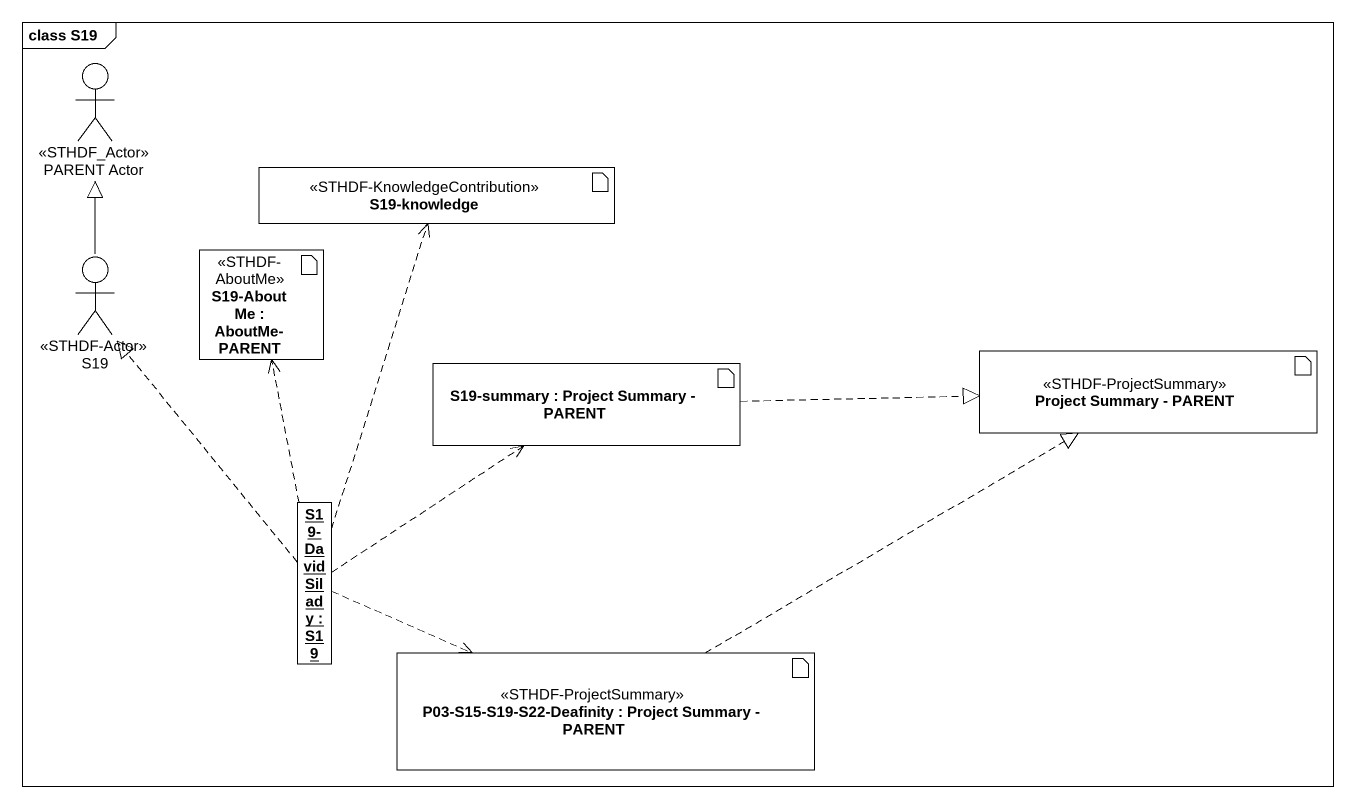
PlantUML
@startuml
mainframe class S19
allowmixing
hide circle
hide empty members
actor "PARENT Actor" as PARENT_Actor <<STHDF_Actor>>
artifact "S19-knowledge" as S19_knowledge <<STHDF-KnowledgeContribution>>
actor S19 <<STHDF-Actor>>
artifact "S19-AboutMe : AboutMe-PARENT" as S19_AboutMe <<STHDF-AboutMe>>
artifact "S19-summary : Project Summary - PARENT" as S19_summary
artifact "Project Summary - PARENT" as Project_Summary_PARENT <<STHDF-ProjectSummary>>
object "S19-David Silady : S19" as S19_David_Silady
artifact "P03-S15-S19-S22-Deafinity : Project Summary - PARENT" as P03_S15_S19_S22_Deafinity <<STHDF-ProjectSummary>>
S19 -up-|> PARENT_Actor
S19_summary .right.|> Project_Summary_PARENT
S19_David_Silady .up.> S19_knowledge
S19_David_Silady .up.|> S19
S19_David_Silady .up.> S19_AboutMe
S19_David_Silady .up.> S19_summary
S19_David_Silady .right.> P03_S15_S19_S22_Deafinity
P03_S15_S19_S22_Deafinity .right.|> Project_Summary_PARENT
@enduml
